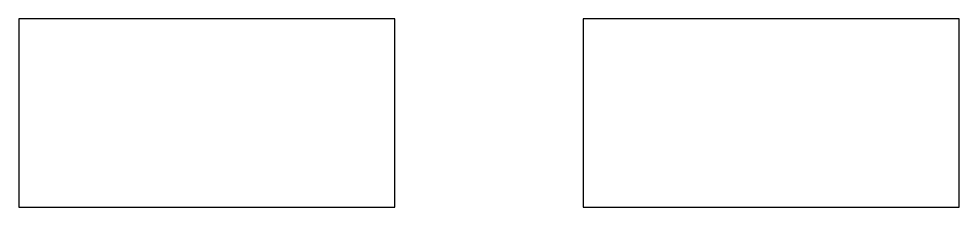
# Model space of a CAD drawing. Header units: millimetres. Extents: x 0 to 50, y 0 to 10.
import ezdxf

# ---------------------------------------------------------------- set-up
doc = ezdxf.new("R2010")
doc.units = ezdxf.units.MM
doc.layers.add('T1-test-0', color=30, linetype='Continuous', true_color=0xf36926)
doc.layers.add('T1-test-1', color=30, linetype='Continuous', true_color=0xf36926)

msp = doc.modelspace()

# ---------------------------------------------------------------- linework, layer by layer
at = {"layer": 'T1-test-0', "color": 30, "true_color": 0xf36926}
msp.add_lwpolyline([(0, 0), (20, 0), (20, 10), (0, 10)], close=True, dxfattribs=at)
at = {"layer": 'T1-test-1', "true_color": 0xf36926}
msp.add_lwpolyline([(30, 0), (50, 0), (50, 10), (30, 10)], close=True, dxfattribs=at)

doc.saveas('drawing.dxf')
